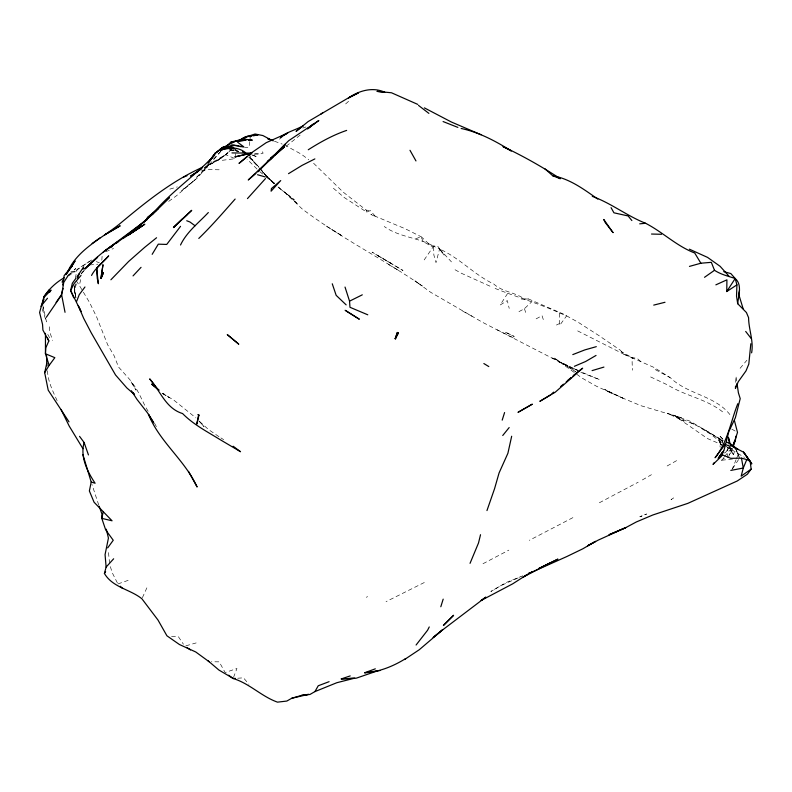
<?xml version="1.0" encoding="UTF-8"?>
<svg xmlns="http://www.w3.org/2000/svg" width="792" height="792" viewBox="0 0 792 792"><rect width="100%" height="100%" fill="white"/><g stroke="black" fill="none" stroke-linecap="round" stroke-linejoin="round"><path stroke-width="0.59" stroke-dasharray="3.96 2.97" d="M727.69 457.727L727.828 447.193M559.38 312.87L566.607 315.86L559.657 325.413L559.38 312.87C538.263 303.267 515.978 296.881 494.515 288.179M735.689 382.378L735.946 376.259L736.649 381.002M49.619 326.759L49.381 330.729L52.579 340.451M101.831 260.281L102.148 255.529M74.428 286.506L75.814 298.218M74.765 285.783L74.418 290.615L76.279 298.535M724.423 456.628L731.412 448.361L731.036 452.806L728.254 455.232M235.274 157.549L235.996 149.549M249.787 141.59L249.203 147.183L244.441 147.629M249.906 140.471L250.262 137.115M75.359 278.269L77.052 269.389L90.08 261.023M148.163 411.296C141.946 401.603 138.927 390.218 130.957 381.605L136.075 390.129L129.967 379.794L118.533 367.013L114.068 355.657L107.722 344.916L96.664 317.048L89.605 302.584L79.339 285.397L80.962 278.467M415.899 238.808L421.047 236.551L423.106 241.619L431.095 245.985L433.63 246.183L439.57 249.054L436.006 262.627L433.858 255.004L433.63 246.183C417.889 237.362 399.039 237.194 384.219 226.482M75.527 283.843L74.309 288.189L75.834 297.95M76.369 283.863L74.418 290.615L76.091 297.525M728.412 457.727L731.412 448.361M732.63 448.163L731.036 452.806L730.214 447.995M729.481 447.351L733.442 454.677L735.362 449.173M233.511 677.408L236.947 668.488L225.156 672.547L219.206 661.845L211.385 661.766M732.016 469.666L736.055 459.736M736.511 458.637L738.302 454.222L735.382 448.312M142.392 597.732L147.163 587.169M732.64 468.626L739.54 458.073L736.59 450.302M206.217 165.815L204.603 168.468L207.256 164.657M507.632 293.436L500.158 304.999L507.306 300.584L509.226 308.425M424.166 259.934L433.63 246.183M168.656 201.415L176.576 195.683L195.386 179.507L181.279 190.892L197.465 177.913L208.603 164.974L195.555 178.329L204.781 169.904L209.167 164.182M220.948 151.143L206.514 167.963M729.293 447.48L724.69 453.044L730.66 447.46M740.104 368.31L746.886 360.251M732.551 459.004L721.314 460.31L723.65 457.548M220.839 151.222L212.8 159.885M81.002 274.141L84.952 269.854M231.739 149.183C225.245 155.895 217.216 160.905 208.831 164.924L220.582 158.657L227.858 152.856L216.929 160.726L220.582 158.657L203.683 168.171M84.15 270.547L80.962 273.636L84.269 270.498M207.098 165.33L225.73 154.697L231.086 149.609M518.928 311.672L524.443 308.672L531.986 301.554M67.439 276.26L70.775 273.161M74.111 270.072L75.775 268.528L73.963 270.151M345.629 103.94L349.5 100.495M300.148 135.095L285.714 146.609M279.418 139.174L282.11 137.026M69.023 275.666L71.973 273.488M721.314 460.31L725.284 457.41M76.507 270.3L81.843 266.627M82.695 266.062L92.09 259.727M68.825 274.537L70.884 273.25M642.352 479.942L651.46 474.675M667.121 465.993L677.803 459.974M599.326 502.791L638.223 482.189M536.095 318.869L542.045 315.652L544.154 322.176M482.981 563.736L508.86 550.133M424.324 582.506L386.031 601.663M572.933 517.621L529.294 540.332M366.26 597.287L367.617 596.623M556.41 325.037L559.202 323.69M333.392 188.239L344.223 197.505L366.726 212.127L370.349 210.563L375.735 216.84L370.864 214.424L405.326 228.789L420.74 236.56M522.888 575.794L506.246 582.476L490.862 591.476L501.356 585.407L520.928 576.645M105.673 251.747L113.553 248.49M117.889 583.961L129.72 579.813M302.762 128.037L306.019 126.948M254.024 154.232L260.172 154.044L263.152 153.123L261.736 150.886M169.815 189.139L177.368 186.902M185.873 645.817L196.178 642.916M201.495 170.904L207.019 169.547L220.928 169.825M222.265 160.291L235.165 158.687L225.73 154.697M89.684 264.964L98.02 264.182M237.699 678.219L243.471 677.833L248.896 684.248M521.473 299.158L528.502 298.97L563.261 313.998L578.2 322.275L599.247 335.818L620.156 350.094L623.878 354.222L633.036 358.202L621.581 351.747L623.878 354.222L653.954 367.409L670.418 377.794C688.288 395.04 717.047 395.604 731.491 416.76M528.502 298.97L524.413 299.039C514.929 292.02 502.445 292.119 493.733 283.972C474.319 274.893 459.409 257.737 439.57 249.054L444.193 255.212L437.6 246.055L431.095 245.985L421.047 236.551M171.537 636.669L178.299 636.58L183.447 644.233M254.697 153.47L260.172 154.044M313.582 163.241L343.084 192.04L366.201 210.118L370.349 210.563M229.64 150.223L238.867 151.5M230.452 149.589L238.788 151.321M229.185 149.371L238.511 151.44M233.293 149.411L238.818 151.232M252.034 155.004L257.4 157.004L252.153 154.846M274.458 141.204L282.219 144.104M723.561 445.391L707.602 438.629L676.012 416.77L684.08 421.215L667.379 413.275L689.832 421.096L723.363 440.788M623.175 398.287L596.683 386.357L582.318 378.239L553.509 357.598L575.596 371.636L564.617 364.587L482.516 322.314L430.68 292.298L414.939 280.873L422.334 286.041C383.13 258.935 340.115 237.749 302.108 208.88L283.279 190.921L298.049 204.376L286.536 193.763L294.248 199.782L278.903 187.872M721.215 445.292L718.572 438.461L722.027 443.173L710.493 434.065L697.01 425.72L672.636 414.988L681.417 417.78L640.926 405.702L622.096 397.832L604.652 389.446L612.543 393.98L606.058 390.268L622.611 398.059M249.005 155.836L250.925 156.638M489.961 286.169L461.528 273.339L452.994 268.617M96.307 261.558L99.475 262.934M580.833 372.349L599.683 379.685L581.625 372.161M564.617 364.587L572.042 367.963L558.202 361.637M650.628 376.942L667.854 385.06C685.813 396.287 708.197 399.287 724.324 413.285M579.437 371.161L562.033 362.914L571.032 367.597M506.969 332.967L514.226 336.432L504.91 331.987M497.079 329.809L513.463 337.828M577.645 330.898L623.878 354.222M551.955 357.835L575.457 369.943M725.878 446.243L744.5 457.43M694.059 424.294L690.367 422.383M655.251 369.587L670.052 377.566M284.437 144.936L301.138 154.064L308.801 159.717M472.111 316.295L461.607 310.504M388.525 264.488L398.742 270.527L396.238 268.943M391.01 263.281L372.072 252.123L403.009 270.488L376.042 254.618M731.739 429.056L735.58 431.284M162.073 393.218L173.656 399.99L195.881 417.869M162.825 393.713L169.676 397.822L162.974 393.198M331.502 229.373L342.362 236.016L324.839 225.225M220.879 437.917L223.7 439.679M218.988 436.679L208.534 429.571L198.139 420.146L203.93 426.532L199.188 421.235M722.631 440.936L702.395 428.502L722.967 440.837M235.244 149.431L238.075 151.609M274.349 183.457L264.271 175.339M259.627 171.518L263.34 174.567M274.24 183.328L266.043 176.398L274.309 183.249L262.33 171.765L274.448 183.823M278.061 186.912L282.576 190.783L278.24 187.06M273.913 183.328L271.31 181.101L273.923 183.467M640.738 361.528L637.204 358.39L632.006 357.568L632.353 370.23M248.718 157.083L258.855 167.211M257.053 169.062L247.055 159.152M722.819 439.045L719.087 435.263L724.017 440.5M439.57 249.054L451.48 261.914M249.797 157.271L258.895 167.26M258.905 167.053L249.826 157.212L258.727 167.092M259.509 168.003L263.399 172.557L259.618 168.102M259.667 168.171L267.31 177.121L261.964 170.706M76.141 280.635L79.339 285.397M47.758 334.343L49.955 338.303M154.499 423.185L156.786 427.413M728.422 444.777L733.442 454.677M117.374 582.932L112.197 572.646L109.741 564.587M57.123 400.633C52.816 391.139 47.867 381.368 47.49 370.745M736.283 450.549L739.54 458.073M721.334 445.49L718.869 438.966L720.225 447.302M723.096 443.965L721.314 438.709L722.294 442.223M98.743 505.098L91.931 484.358M738.302 454.222L738.916 456.142M524.443 308.672L526.343 314.652M366.201 210.118L366.726 212.127M42.58 304.564L46.52 321.928L42.639 310.385L42.59 305.722M43.075 306.989L43.817 311.533M109.583 563.399L108.227 549.747M673.715 497.861L671.042 499.613L673.715 497.861M641.332 516.186L639.847 516.81L646.628 513.998L641.332 516.186M577.536 370.28L573.448 368.409L577.487 370.28"/><path stroke-width="1.19" d="M723.759 271.656L730.828 273.567L735.184 278.507L736.916 284.863L726.759 291.555L726.917 279.833L715.859 284.853M82.853 454.519L91.209 482.061L95.099 483.239C87.338 471.488 79.962 456.935 84.12 442.53L79.546 436.352M736.916 284.863L736.53 296.178L737.708 303.712L746.43 312.533L748.588 317.671C748.638 329.294 753.806 341.045 751.618 352.856M735.54 386.05L735.431 388.496L738.253 381.734L746.005 370.894L748.806 364.082L750.816 343.748M46.312 317.295L61.637 294.881L63.756 282.388L68.518 274.982M133.046 275.893L141.045 267.34M733.432 445.846L735.431 440.055L735.897 436.273M737.708 303.712C738.401 295.594 742.51 284.843 735.184 278.507C728.056 276.101 720.987 274.547 714.503 270.3L711.335 262.33L700.87 263.221L689.446 266.399M101.029 278.467L103.455 272.656L101.029 278.467L102.98 264.696L100.98 277.754M62.766 284.952L64.182 275.547L72.517 265.468L65.855 274.715M736.996 383.368L738.401 392.842L740.213 398.614L735.382 417.721L728.838 431.541L724.264 449.262L721.532 456.212L713.008 464.419L714.334 462.478M42.986 302.306L43.996 296.673C49.154 288.803 56.034 282.467 64.142 277.764M511.672 436.243L507.9 453.281L499.069 472.963L494.574 488.654L486.961 510.583M198.495 415.394L196.782 424.116L199 415.166L198.139 414.602L199 415.166M91.209 482.061L89.367 490.951L94.07 502.237L112.058 520.789L101.792 518.364L101.94 514.008L99.139 506.217M739.52 290.298L738.698 294.228L743.104 308.623M49.767 292.179L51.034 290.11L43.718 297.673L39.6 312.513L42.54 324.373L42.916 330.086L48.827 340.976L45.817 347.807L45.451 353.767L49.154 365.369L44.679 372.676L48.213 390.179L68.983 421.839M103.168 512.077L101.792 518.364L105.683 529.917L113.246 540.253L107.672 547.925M44.679 372.676L46.748 363.419L46.55 355.648M83.13 269.221L83.665 266.914L77.002 276.824M480.526 534.709L478.507 542.985L470.042 563.34M209.157 661.746L195.763 651.984L179.418 644.51L166.914 635.788L158.004 620.047L141.916 598.792C129.967 589.159 112.791 587.624 104.415 573.487L106.118 567.092L105.069 554.618L108.425 538.095L106.316 529.185M63.103 288.437L61.36 294.852L56.113 302.405M440.807 606.751L443.183 599.138M502.197 420.136L504.583 412.553M733.709 444.243L737.5 432.402L734.432 420.582M737.778 403.712C730.66 421.79 727.541 442.391 715.077 457.746L725.116 444.441M395.188 338.649L397.346 332.412L395.327 338.907L398.465 332.719L395.188 338.649L395.693 338.788M41.936 304.583L43.907 299.228M76.656 301.386L79.21 294.703L84.962 286.981M77.547 278.071L79.289 273.735M751.717 463.795L743.609 452.222L751.717 463.795L750.202 461.37L746.777 459.568L743.282 468.032L741.173 476.15L751.143 469.112L750.202 461.37L743.609 452.222L731.115 445.767M67.439 272.339C77.289 249.5 101.465 238.768 119.711 223.859C145.451 202.415 171.735 180.952 202.623 167.241M91.535 275.438C95.565 267.696 103.099 262.399 108.702 255.846L96.693 268.29L97.258 278.259L98.347 283.734L96.693 268.29M429.254 626.947L427.571 630.254L416.087 645.015M180.526 245.005C186.763 231.848 198.624 222.928 208.336 212.533M208.048 660.785L218.909 670.042L233.462 678.605C249.718 683.635 261.598 696.514 277.477 702.148L286.823 701.059L291.783 698.247L301.752 695.336L309.979 694.455L314.919 691.604L318.245 685.763L329.086 681.684M62.053 282.11L63.766 279.121M104.415 573.487L105.603 571.517M71.24 267.102L75.091 260.895L68.884 270.072M733.639 442.837L735.431 440.055M726.759 291.555L735.184 278.507M66.459 273.785L67.666 271.933M208.296 162.815L215.216 153.212L223.285 147.144L234.095 145.421L243.649 146.718L237.63 142.223M722.235 452.301L718.176 458.39L723.739 450.727M152.163 254.331L158.291 244.164L166.726 244.441L180.536 226.344M209.91 160.835L215.216 153.212L223.285 147.144L214.988 153.509M76.072 278.101L72.359 283.229L70.636 290.535L81.061 311.622L79.121 307.128M49.154 365.369L54.836 357.667L45.451 353.767L45.461 333.333M751.143 469.112L747.41 474.19L737.293 480.962L687.842 503.365L652.826 514.988L636.342 521.958L625.66 527.68L609.197 534.669L625.66 527.68L598.336 540.065L587.644 545.757L595.614 541.362L582.813 548.807L566.765 556.568L528.68 573.576M208.068 162.756L215.216 153.212M43.996 296.673L49.52 289.466M235.135 199.059C223.324 212.424 211.573 226.066 198.782 238.432M208.039 163.112L214.79 154.717C195.159 175.953 170.448 192.109 151.955 214.602L158.232 208.514L147.203 217.79L156.064 210.603M502.732 435.511L509.167 427.561M40.946 306.237L47.48 298.257M247.46 198.604L265.478 178.586M80.992 275.458L74.121 283.556L70.636 290.535L73.725 297.792M266.894 162.439L288.625 140.738L318.839 120.513L307.88 128.571M106.118 567.092L113.652 558.786M153.5 213.256L169.458 197.505L151.44 215.147L137.719 227.245L153.5 213.256L142.877 222.572M284.991 144.273L275.606 154.282M110.9 279.784L128.66 261.449L144.421 247.569M257.687 171.963L273.26 156.667M84.892 268.914L97.545 257.222L84.892 268.914C94.733 258.489 105.88 249.371 117.959 241.659L103.297 252.005L147.253 219.394L116.711 242.936M173.517 227.502L191.733 210.316L173.458 227.561L182.526 218.711M267.904 161.548L284.585 146.777L270.587 158.36L274.933 154.678L248.243 179.982L255.965 173.428M182.586 218.879L186.872 214.82M240.867 140.016L243.362 137.828L247.312 136.353L258.043 134.838L253.529 135.759M272.438 157.331L267.468 161.687L271.408 158.37M225.482 146.906L231.056 142.045L243.223 139.075L252.311 140.144L248.668 140.333M567.904 380.338L570.666 377.952M573.418 375.557L578.021 371.567M551.965 393.604L553.717 392.119M560.696 386.506L563.458 384.179M566.221 381.853L570.824 377.972M375.319 668.824L364.667 672.754C379.309 672.042 393.238 666.24 405.563 658.657M110.692 247.688L112.365 246.282M572.666 376.428L574.358 375.002M433.105 637.54L442.659 629.719L434.065 636.758M307.613 128.918L314.147 123.512L307.672 128.591M247.084 156.776L239.006 163.4L251.43 152.836L266.201 142.689L287.724 133.046L280.517 137.343C287.229 131.69 295.822 129.957 303.227 125.77L296.05 131.383L308.108 121.592L347.559 98.376L358.36 92.892L348.48 97.921C358.806 90.724 372.824 86.595 384.734 92.258L376.972 91.377L391.486 92.773L417.76 104.395M144.649 247.371L156.569 237.749M578.952 370.894L582.674 368.191L555.162 392.258L539.817 401.336L550.212 395.089M99.98 237.897L92.139 243.471M244.451 138.362L247.312 136.353L238.788 140.392M704.514 277.309L714.503 270.3M201.95 168.647L190.644 176.101L198.475 171.161M320.869 114.068L322.888 112.692M288.516 173.666L302.069 165.38L314.87 158.905M141.738 226.195L127.789 235.422L144.837 224.205L122.819 238.649M404.494 659.558L419.245 649.747L441.481 630.779L485.813 597.138L481.14 600.475L512.662 583.852L527.71 574.23L522.868 577.269L549.351 563.32M249.124 155.45L251.163 154.133M308.276 149.757C320.384 142.055 333.036 135.056 346.648 130.403M596.039 355.44L585.565 361.528L574.378 366.3M367.775 314.8L349.965 307.286L349.549 301.158L362.3 294.822M183.576 177.111L186.962 175.745M314.919 691.604L336.838 682.714L354.638 678.19L341.273 678.922L350.203 675.913M245.599 152.747C238.432 146.797 228.373 146.926 220.126 150.302L222.532 149.876M572.794 354.598L584.862 349.896L596.307 346.658M377.418 670.903L356.37 678.15L341.273 678.922M592.079 370.616L603.93 367.082M246.649 154.47L252.242 152.826M223.69 148.094L220.225 148.985L235.531 141.204L246.035 140.204L236.818 141.332M228.314 146.906L234.095 145.421M653.727 305.108L665.003 302.277M291.783 698.247L308.543 694.356L301.752 695.336M251.41 153.123L234.996 156.885L251.41 153.123L231.957 152.915M246.748 137.145L243.362 137.828L255.064 134.016L262.865 135.551L272.349 140.56L267.825 138.749L273.349 140.788M249.005 136.679L251.262 136.224M730.808 470.418L743.282 468.032L741.451 458.182L730.769 458.32L721.393 454.45M230.957 148.391L234.303 148.322M364.667 672.754L380.091 670.507M231.056 142.045L234.511 141.62M222.72 149.272L233.363 147.965L225.562 146.867M71.092 272.042L75.002 271.587M639.698 223.839L645.579 223.275C662.657 232.016 676.536 246.065 694.713 253.004L700.87 263.221M235.392 678.368L233.086 678.526L228.68 675.2M651.509 234.036L661.498 234.293M240.115 146.599L243.649 146.718M231.729 144.797L238.481 145.817M741.451 458.182L746.777 459.568M461.132 128.462C479.249 132.353 495.762 141.174 511.325 150.965L502.999 146.57C522.839 155.905 541.995 166.716 560.32 178.745L552.697 175.745L544.916 168.775M257.558 174.735L265.211 176.933M552.697 175.745C569.894 178.784 583.872 189.347 597.802 199.099M730.214 446.332L724.215 444.134M186.724 220.76L189.912 221.968L195.06 225.76M481.09 134.749L451.43 122.037L424.383 107.88M592.277 196.357C611.068 203.138 626.977 215.919 645.579 223.275M443.084 121.552L457.885 127.403M689.367 249.173L707.553 257.39L720.116 266.31L729.006 276.22M726.65 442.114L732.471 444.955L735.748 448.074M734.095 447.411L738.184 449.559L730.679 444.629M483.853 363.538L488.803 366.567M345.936 310.781L359.34 319.216L345.104 310.266M242.59 151.638L245.342 153.43M186.655 647.411L190.506 649.945M233.165 446.233L240.52 451.717L220.216 439.699C207.197 431.66 193.436 424.581 182.586 413.563C165.637 408.365 160.37 390.941 149.688 378.893L157.657 389.179L151.599 384.11L159.182 390.169M418.513 105.405L428.888 113.385M346.153 304.87L336.154 295.327L332.264 283.783M120.255 586.238L122.621 588.505M745.688 331.442L751.153 338.451M631.867 220.562L628.125 215.949L613.939 212.81L611.068 207.662M133.086 392.674L134.541 394.594L126.878 387.961L115.533 374.972L91.219 332.798L83.675 318.334L78.21 305.573M131.413 390.773L137.006 399.425L147.441 412.81L153.697 422.77L148.5 414.325C159.529 441.946 184.853 459.984 197.109 487.011L188.506 471.369M82.982 448.737L69.221 426.106L61.024 409.444M409.989 150.292L415.968 160.934M47.381 337.699L48.827 340.976M84.12 442.53L88.447 454.925M345.025 287.06L349.549 301.158M730.501 445.005L728.373 437.194L729.392 443.193M61.637 294.881L65.033 312.305M46.748 363.419L46.995 365.855M271.458 188.536L271.092 191.189L280.724 180.576L271.458 188.536M453.539 615.364L443.441 625.433L453.539 615.364M120.018 225.928L104.613 234.897L120.018 225.928M532.174 404.237L518.166 412.236L532.174 404.237M544.233 565.834L538.639 568.616L557.905 559.112L544.233 565.834M531.976 572.062L528.66 573.438L531.976 572.062M238.679 344.094L227.353 334.66L238.679 344.094M613.008 232.581L605.207 222.473L603.771 219.473L613.008 232.581"/></g></svg>
